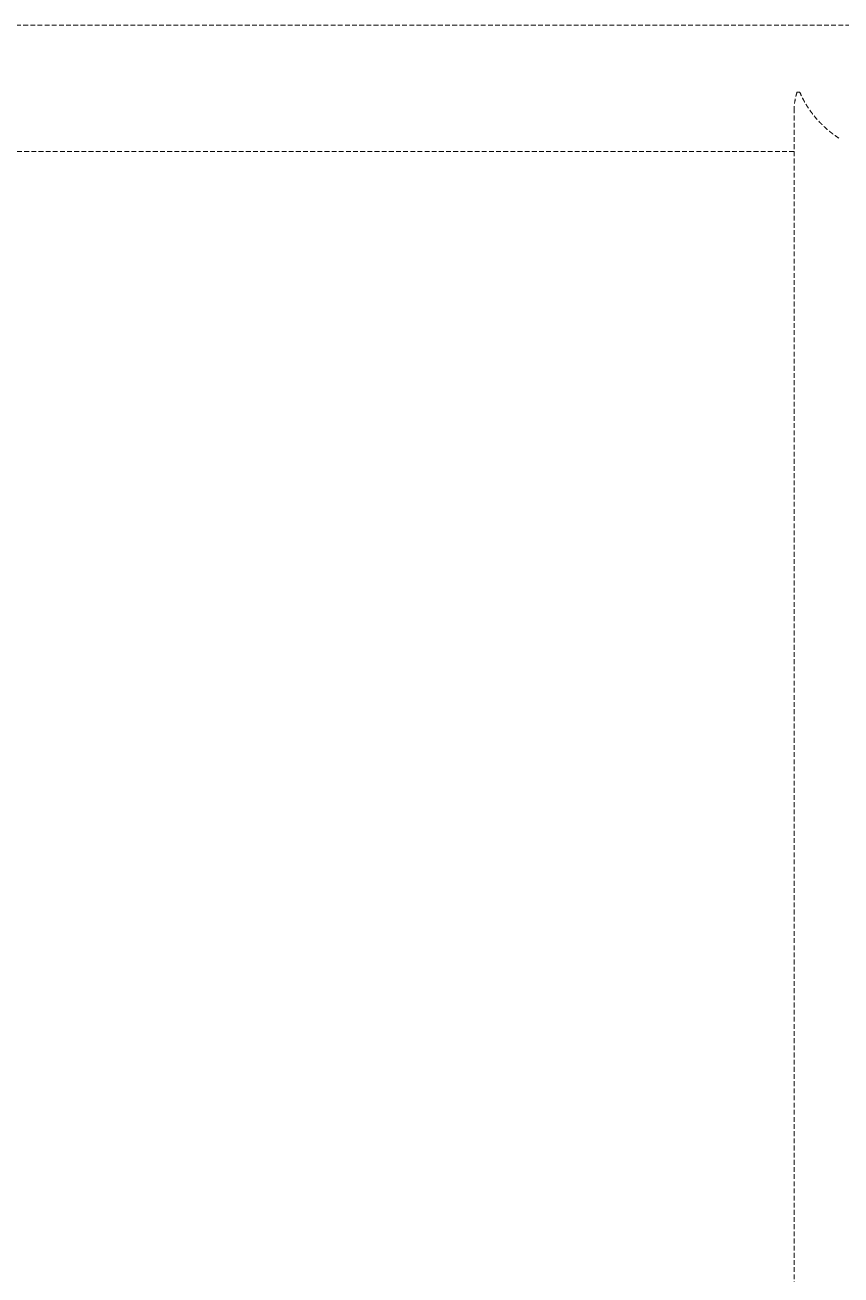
# Model space of a CAD drawing. Header units: millimetres. Extents: x -4194 to 3683, y -2760 to 1498.
# Drawn here: x -322.4 to -105, y -82.9 to 250 of the extents above; entities that cross this region are included whole.
import ezdxf

# ---------------------------------------------------------------- set-up
doc = ezdxf.new("R2010")
doc.units = ezdxf.units.MM
doc.linetypes.add('HIDDEN', pattern=[1.905, 1.27, -0.635])
doc.layers.add('DIKOM_ОБЪЕКТ', color=7, linetype='Continuous')

msp = doc.modelspace()

# ---------------------------------------------------------------- linework, layer by layer
at = {"layer": 'DIKOM_ОБЪЕКТ', "color": 7, "linetype": 'HIDDEN', "lineweight": 15, "extrusion": (-1, -3.06162e-16, -2.22045e-16)}
for p, q in [((-83.468, 250.039), (-428.94, 250.039)), ((-117.486, 216.339), (-428.94, 216.339))]:
    msp.add_line(p, q, dxfattribs=at)
at = {"layer": 'DIKOM_ОБЪЕКТ', "color": 7, "linetype": 'HIDDEN', "lineweight": 15}
for points, knots in [([(-116.695, 232.189), (-116.769, 231.946), (-116.834, 231.716), (-116.919, 231.394), (-116.959, 231.238), (-117.001, 231.066), (-117.021, 230.982), (-117.03, 230.941), (-117.034, 230.923), (-117.037, 230.912), (-117.038, 230.907), (-117.093, 230.671), (-117.139, 230.45), (-117.201, 230.131), (-117.229, 229.974), (-117.259, 229.798), (-117.274, 229.711), (-117.281, 229.667), (-117.283, 229.649), (-117.285, 229.637), (-117.286, 229.632), (-117.431, 228.708), (-117.486, 227.881), (-117.486, 227.144)], [-1, -1, -1, -1, -0.875, -0.875, -0.8125, -0.78125, -0.765625, -0.7578125, -0.7539062, -0.7539062, -0.75, -0.75, -0.625, -0.625, -0.5625, -0.53125, -0.515625, -0.5078125, -0.5039062, -0.5039062, -0.5, -0.5, 0, 0, 0, 0]), ([(-105.55, 219.908), (-105.994, 220.194), (-106.438, 220.498), (-107.102, 220.984), (-107.323, 221.15), (-107.654, 221.407), (-107.818, 221.538), (-108.01, 221.693), (-108.106, 221.771), (-108.147, 221.805), (-108.174, 221.828), (-108.189, 221.84), (-108.612, 222.19), (-109.021, 222.548), (-109.631, 223.115), (-109.834, 223.309), (-110.136, 223.607), (-110.287, 223.758), (-110.461, 223.937), (-110.549, 224.027), (-110.586, 224.066), (-110.611, 224.092), (-110.624, 224.106), (-110.999, 224.498), (-111.361, 224.899), (-111.9, 225.531), (-112.078, 225.747), (-112.344, 226.078), (-112.477, 226.246), (-112.63, 226.445), (-112.706, 226.546), (-112.745, 226.596), (-112.761, 226.618), (-112.772, 226.632), (-112.778, 226.64), (-113.084, 227.047), (-113.388, 227.474), (-113.84, 228.153), (-113.99, 228.386), (-114.213, 228.745), (-114.324, 228.927), (-114.453, 229.144), (-114.517, 229.253), (-114.549, 229.308), (-114.562, 229.331), (-114.571, 229.347), (-114.577, 229.356), (-114.704, 229.578), (-114.829, 229.802), (-115.018, 230.153), (-115.112, 230.332), (-115.222, 230.548), (-115.277, 230.657), (-115.305, 230.712), (-115.316, 230.736), (-115.324, 230.752), (-115.329, 230.761), (-115.533, 231.174), (-115.753, 231.648), (-115.978, 232.189)], [-0.3125, -0.3125, -0.3125, -0.3125, -0.28125, -0.28125, -0.265625, -0.265625, -0.2578125, -0.25390625, -0.25195313, -0.25097656, -0.25097656, -0.25, -0.25, -0.21875, -0.21875, -0.203125, -0.203125, -0.1953125, -0.19140625, -0.18945313, -0.18847656, -0.18847656, -0.1875, -0.1875, -0.15625, -0.15625, -0.140625, -0.140625, -0.1328125, -0.12890625, -0.12695313, -0.12597656, -0.12548828, -0.12548828, -0.125, -0.125, -0.09375, -0.09375, -0.078125, -0.078125, -0.0703125, -0.06640625, -0.06445312, -0.06347656, -0.06298828, -0.06298828, -0.0625, -0.0625, -0.046875, -0.046875, -0.0390625, -0.03515625, -0.03320312, -0.03222656, -0.03173828, -0.03173828, -0.03125, -0.03125, 0, 0, 0, 0])]:
    msp.add_open_spline(points, degree=3, knots=knots, dxfattribs=at)
for points, degree in [([(-115.978, 232.189), (-116.254, 232.189), (-116.493, 232.189), (-116.695, 232.189)], 3), ([(-117.486, -228.765), (-117.486, 227.144)], 1)]:
    msp.add_open_spline(points, degree=degree, dxfattribs=at)

doc.saveas('drawing.dxf')
